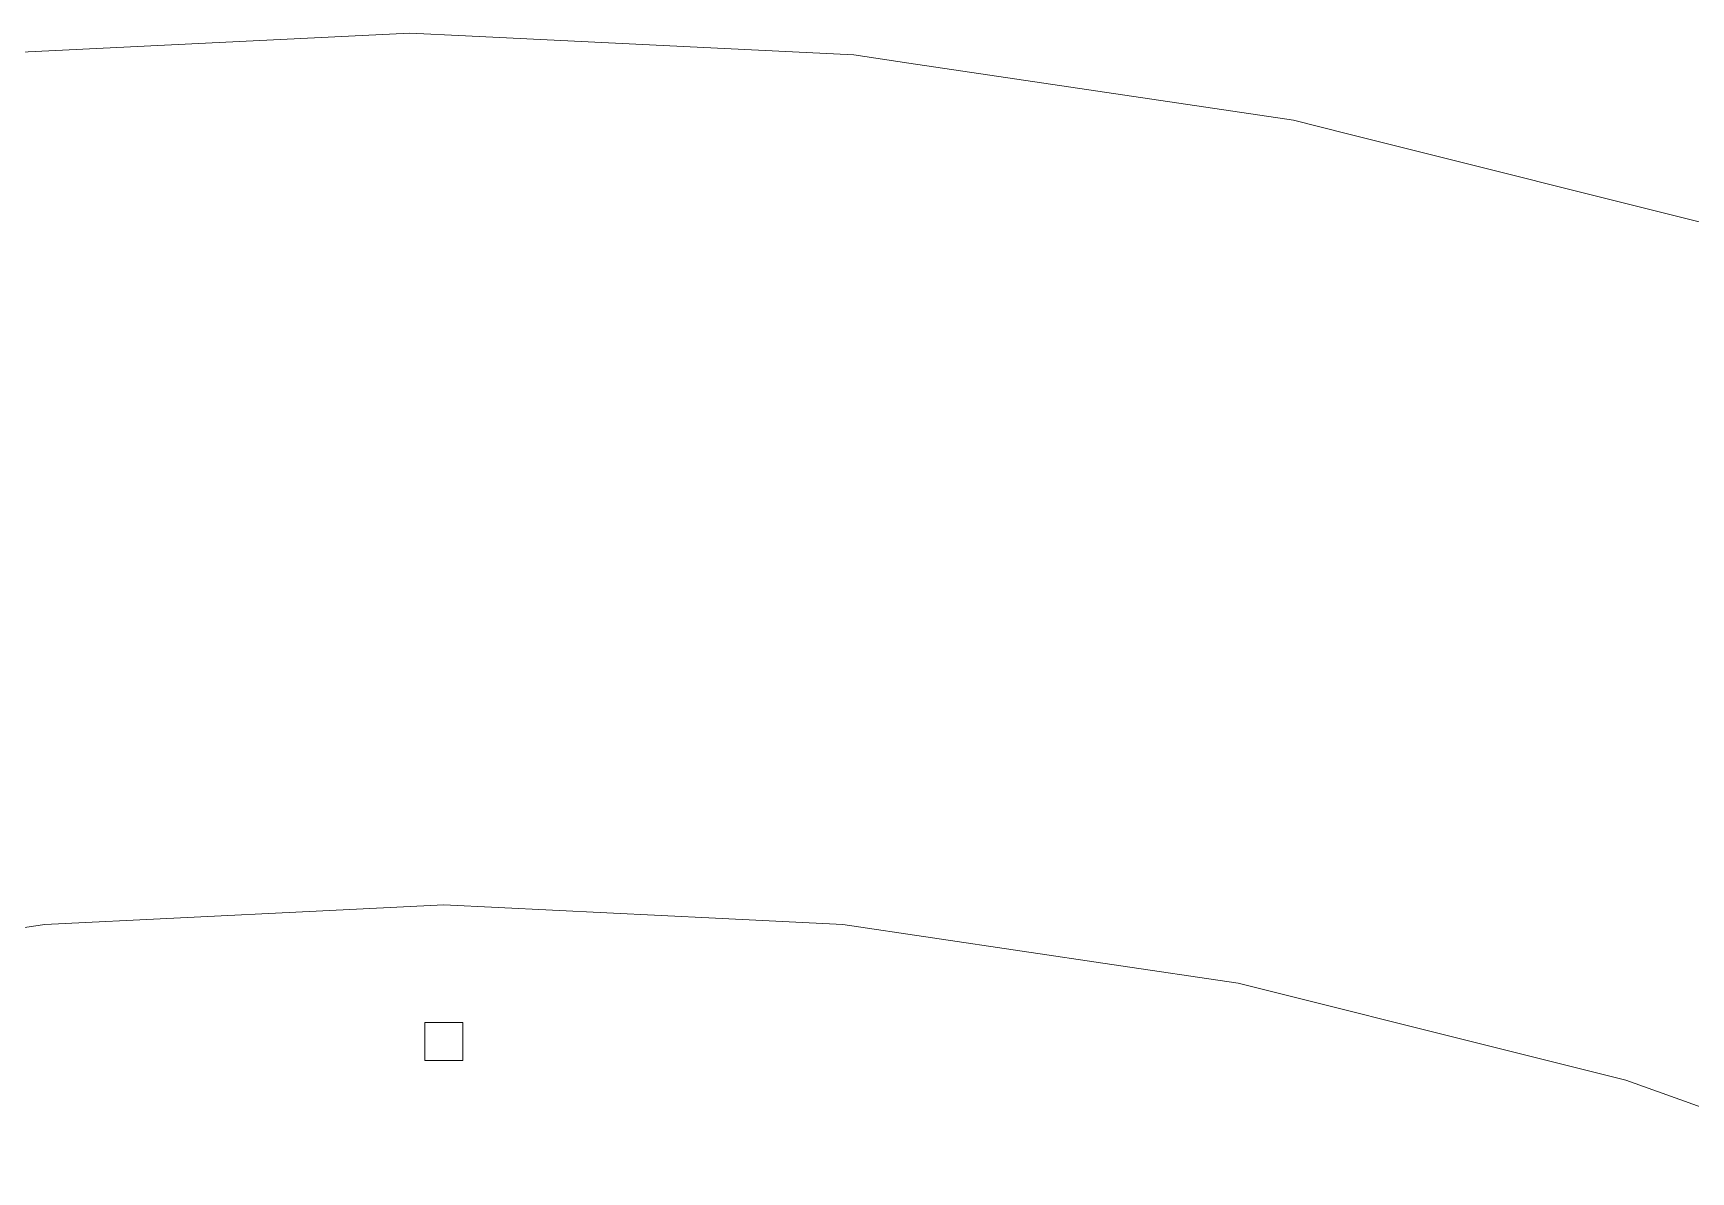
# Model space of a CAD drawing. Header units: centimetres. Extents: x -214 to 137, y -175 to 4.
# Drawn here: x 1.516 to 4.002, y -106.416 to -104.709 of the extents above; entities that cross this region are included whole.
import ezdxf

# ---------------------------------------------------------------- set-up
doc = ezdxf.new("R2010")
doc.units = ezdxf.units.CM
doc.header["$MEASUREMENT"] = 0
doc.layers.add('layer 1', color=7, linetype='Continuous')

msp = doc.modelspace()

# ---------------------------------------------------------------- linework, layer by layer
at = {"layer": 'layer 1', "color": 5, "lineweight": 9}
for points in [[(1.4987, -104.73726), (1.4987, -104.73726), (2.08116, -104.70865), (2.08116, -104.70865)], [(1.4987, -104.73726), (1.4987, -104.73726), (2.08116, -104.70865), (2.08116, -104.70865)], [(1.4987, -104.73726), (1.4987, -104.73726), (2.08116, -104.70865), (2.08116, -104.70865)], [(1.4987, -104.73726), (1.4987, -104.73726), (2.08116, -104.70865), (2.08116, -104.70865)], [(1.4987, -104.73726), (1.4987, -104.73726), (2.08116, -104.70865), (2.08116, -104.70865)], [(2.08116, -104.70865), (2.08116, -104.70865), (2.16451, -104.71274), (2.16451, -104.71274)], [(2.08116, -104.70865), (2.08116, -104.70865), (2.16451, -104.71274), (2.16451, -104.71274)], [(2.08116, -104.70865), (2.08116, -104.70865), (2.16451, -104.71274), (2.16451, -104.71274)], [(2.08116, -104.70865), (2.08116, -104.70865), (2.16451, -104.71274), (2.16451, -104.71274)], [(2.08116, -104.70865), (2.08116, -104.70865), (2.16451, -104.71274), (2.16451, -104.71274)], [(2.16451, -104.71274), (2.16451, -104.71274), (2.74702, -104.74137), (2.74702, -104.74137)], [(2.16451, -104.71274), (2.16451, -104.71274), (2.74702, -104.74137), (2.74702, -104.74137)], [(2.16451, -104.71274), (2.16451, -104.71274), (2.74702, -104.74137), (2.74702, -104.74137)], [(2.16451, -104.71274), (2.16451, -104.71274), (2.74702, -104.74137), (2.74702, -104.74137)], [(2.16451, -104.71274), (2.16451, -104.71274), (2.74702, -104.74137), (2.74702, -104.74137)], [(2.74702, -104.74137), (2.74702, -104.74137), (2.82956, -104.75361), (2.82956, -104.75361)], [(2.74702, -104.74137), (2.74702, -104.74137), (2.82956, -104.75361), (2.82956, -104.75361)], [(2.74702, -104.74137), (2.74702, -104.74137), (2.82956, -104.75361), (2.82956, -104.75361)], [(2.74702, -104.74137), (2.74702, -104.74137), (2.82956, -104.75361), (2.82956, -104.75361)], [(2.74702, -104.74137), (2.74702, -104.74137), (2.82956, -104.75361), (2.82956, -104.75361)], [(2.82956, -104.75361), (2.82956, -104.75361), (3.40641, -104.83918), (3.40641, -104.83918)], [(2.82956, -104.75361), (2.82956, -104.75361), (3.40641, -104.83918), (3.40641, -104.83918)], [(2.82956, -104.75361), (2.82956, -104.75361), (3.40641, -104.83918), (3.40641, -104.83918)], [(2.82956, -104.75361), (2.82956, -104.75361), (3.40641, -104.83918), (3.40641, -104.83918)], [(2.82956, -104.75361), (2.82956, -104.75361), (3.40641, -104.83918), (3.40641, -104.83918)], [(3.40641, -104.83918), (3.40641, -104.83918), (3.48736, -104.85946), (3.48736, -104.85946)], [(3.40641, -104.83918), (3.40641, -104.83918), (3.48736, -104.85946), (3.48736, -104.85946)], [(3.40641, -104.83918), (3.40641, -104.83918), (3.48736, -104.85946), (3.48736, -104.85946)], [(3.40641, -104.83918), (3.40641, -104.83918), (3.48736, -104.85946), (3.48736, -104.85946)], [(3.40641, -104.83918), (3.40641, -104.83918), (3.48736, -104.85946), (3.48736, -104.85946)], [(3.48736, -104.85946), (3.48736, -104.85946), (4.05305, -105.00116), (4.05305, -105.00116)], [(3.48736, -104.85946), (3.48736, -104.85946), (4.05305, -105.00116), (4.05305, -105.00116)], [(3.48736, -104.85946), (3.48736, -104.85946), (4.05305, -105.00116), (4.05305, -105.00116)], [(3.48736, -104.85946), (3.48736, -104.85946), (4.05305, -105.00116), (4.05305, -105.00116)], [(3.48736, -104.85946), (3.48736, -104.85946), (4.05305, -105.00116), (4.05305, -105.00116)], [(2.13205, -106.01597), (2.13205, -106.01597), (1.94064, -106.02537), (1.94064, -106.02537)], [(2.13205, -106.01597), (2.13205, -106.01597), (1.94064, -106.02537), (1.94064, -106.02537)], [(2.13205, -106.01597), (2.13205, -106.01597), (1.94064, -106.02537), (1.94064, -106.02537)], [(2.13205, -106.01597), (2.13205, -106.01597), (1.94064, -106.02537), (1.94064, -106.02537)], [(2.13205, -106.01597), (2.13205, -106.01597), (1.94064, -106.02537), (1.94064, -106.02537)], [(2.13205, -106.01597), (2.13205, -106.01597), (1.94064, -106.02537), (1.94064, -106.02537)], [(2.13205, -106.01597), (2.13205, -106.01597), (1.94064, -106.02537), (1.94064, -106.02537)], [(2.13205, -106.01597), (2.13205, -106.01597), (1.94064, -106.02537), (1.94064, -106.02537)], [(2.13205, -106.01597), (2.13205, -106.01597), (1.94064, -106.02537), (1.94064, -106.02537)], [(2.13205, -106.01597), (2.13205, -106.01597), (1.94064, -106.02537), (1.94064, -106.02537)], [(2.13205, -106.01597), (2.13205, -106.01597), (1.94064, -106.02537), (1.94064, -106.02537)], [(2.13205, -106.01597), (2.13205, -106.01597), (1.94064, -106.02537), (1.94064, -106.02537)], [(2.13205, -106.01597), (2.13205, -106.01597), (1.94064, -106.02537), (1.94064, -106.02537)], [(2.13205, -106.01597), (2.13205, -106.01597), (1.94064, -106.02537), (1.94064, -106.02537)], [(2.13205, -106.01597), (2.13205, -106.01597), (1.94064, -106.02537), (1.94064, -106.02537)], [(2.13205, -106.01597), (2.13205, -106.01597), (1.94064, -106.02537), (1.94064, -106.02537)], [(2.13205, -106.01597), (2.13205, -106.01597), (1.94064, -106.02537), (1.94064, -106.02537)], [(2.13205, -106.01597), (2.13205, -106.01597), (1.94064, -106.02537), (1.94064, -106.02537)], [(2.13205, -106.01597), (2.13205, -106.01597), (1.94064, -106.02537), (1.94064, -106.02537)], [(2.13205, -106.01597), (2.13205, -106.01597), (1.94064, -106.02537), (1.94064, -106.02537)], [(2.13205, -106.01597), (2.13205, -106.01597), (1.94064, -106.02537), (1.94064, -106.02537)], [(2.13205, -106.01597), (2.13205, -106.01597), (1.94064, -106.02537), (1.94064, -106.02537)], [(2.13205, -106.01597), (2.13205, -106.01597), (1.94064, -106.02537), (1.94064, -106.02537)], [(2.13205, -106.01597), (2.13205, -106.01597), (1.94064, -106.02537), (1.94064, -106.02537)], [(2.13205, -106.01597), (2.13205, -106.01597), (1.94064, -106.02537), (1.94064, -106.02537)], [(2.53933, -106.03597), (2.53933, -106.03597), (2.13205, -106.01597), (2.13205, -106.01597)], [(2.53933, -106.03597), (2.53933, -106.03597), (2.13205, -106.01597), (2.13205, -106.01597)], [(2.53933, -106.03597), (2.53933, -106.03597), (2.13205, -106.01597), (2.13205, -106.01597)], [(2.53933, -106.03597), (2.53933, -106.03597), (2.13205, -106.01597), (2.13205, -106.01597)], [(2.53933, -106.03597), (2.53933, -106.03597), (2.13205, -106.01597), (2.13205, -106.01597)], [(2.53933, -106.03597), (2.53933, -106.03597), (2.13205, -106.01597), (2.13205, -106.01597)], [(2.53933, -106.03597), (2.53933, -106.03597), (2.13205, -106.01597), (2.13205, -106.01597)], [(2.53933, -106.03597), (2.53933, -106.03597), (2.13205, -106.01597), (2.13205, -106.01597)], [(2.53933, -106.03597), (2.53933, -106.03597), (2.13205, -106.01597), (2.13205, -106.01597)], [(2.53933, -106.03597), (2.53933, -106.03597), (2.13205, -106.01597), (2.13205, -106.01597)], [(2.53933, -106.03597), (2.53933, -106.03597), (2.13205, -106.01597), (2.13205, -106.01597)], [(2.53933, -106.03597), (2.53933, -106.03597), (2.13205, -106.01597), (2.13205, -106.01597)], [(2.53933, -106.03597), (2.53933, -106.03597), (2.13205, -106.01597), (2.13205, -106.01597)], [(2.53933, -106.03597), (2.53933, -106.03597), (2.13205, -106.01597), (2.13205, -106.01597)], [(2.53933, -106.03597), (2.53933, -106.03597), (2.13205, -106.01597), (2.13205, -106.01597)], [(2.53933, -106.03597), (2.53933, -106.03597), (2.13205, -106.01597), (2.13205, -106.01597)], [(2.53933, -106.03597), (2.53933, -106.03597), (2.13205, -106.01597), (2.13205, -106.01597)], [(2.53933, -106.03597), (2.53933, -106.03597), (2.13205, -106.01597), (2.13205, -106.01597)], [(2.53933, -106.03597), (2.53933, -106.03597), (2.13205, -106.01597), (2.13205, -106.01597)], [(2.53933, -106.03597), (2.53933, -106.03597), (2.13205, -106.01597), (2.13205, -106.01597)], [(2.53933, -106.03597), (2.53933, -106.03597), (2.13205, -106.01597), (2.13205, -106.01597)], [(2.53933, -106.03597), (2.53933, -106.03597), (2.13205, -106.01597), (2.13205, -106.01597)], [(2.53933, -106.03597), (2.53933, -106.03597), (2.13205, -106.01597), (2.13205, -106.01597)], [(2.53933, -106.03597), (2.53933, -106.03597), (2.13205, -106.01597), (2.13205, -106.01597)], [(2.53933, -106.03597), (2.53933, -106.03597), (2.13205, -106.01597), (2.13205, -106.01597)], [(1.53339, -106.04538), (1.53339, -106.04538), (1.34382, -106.0735), (1.34382, -106.0735)], [(1.53339, -106.04538), (1.53339, -106.04538), (1.34382, -106.0735), (1.34382, -106.0735)], [(1.53339, -106.04538), (1.53339, -106.04538), (1.34382, -106.0735), (1.34382, -106.0735)], [(1.53339, -106.04538), (1.53339, -106.04538), (1.34382, -106.0735), (1.34382, -106.0735)], [(1.53339, -106.04538), (1.53339, -106.04538), (1.34382, -106.0735), (1.34382, -106.0735)], [(1.53339, -106.04538), (1.53339, -106.04538), (1.34382, -106.0735), (1.34382, -106.0735)], [(1.53339, -106.04538), (1.53339, -106.04538), (1.34382, -106.0735), (1.34382, -106.0735)], [(1.53339, -106.04538), (1.53339, -106.04538), (1.34382, -106.0735), (1.34382, -106.0735)], [(1.53339, -106.04538), (1.53339, -106.04538), (1.34382, -106.0735), (1.34382, -106.0735)], [(1.53339, -106.04538), (1.53339, -106.04538), (1.34382, -106.0735), (1.34382, -106.0735)], [(1.53339, -106.04538), (1.53339, -106.04538), (1.34382, -106.0735), (1.34382, -106.0735)], [(1.53339, -106.04538), (1.53339, -106.04538), (1.34382, -106.0735), (1.34382, -106.0735)], [(1.53339, -106.04538), (1.53339, -106.04538), (1.34382, -106.0735), (1.34382, -106.0735)], [(1.53339, -106.04538), (1.53339, -106.04538), (1.34382, -106.0735), (1.34382, -106.0735)], [(1.53339, -106.04538), (1.53339, -106.04538), (1.34382, -106.0735), (1.34382, -106.0735)], [(1.53339, -106.04538), (1.53339, -106.04538), (1.34382, -106.0735), (1.34382, -106.0735)], [(1.53339, -106.04538), (1.53339, -106.04538), (1.34382, -106.0735), (1.34382, -106.0735)], [(1.53339, -106.04538), (1.53339, -106.04538), (1.34382, -106.0735), (1.34382, -106.0735)], [(1.53339, -106.04538), (1.53339, -106.04538), (1.34382, -106.0735), (1.34382, -106.0735)], [(1.53339, -106.04538), (1.53339, -106.04538), (1.34382, -106.0735), (1.34382, -106.0735)], [(1.53339, -106.04538), (1.53339, -106.04538), (1.34382, -106.0735), (1.34382, -106.0735)], [(1.53339, -106.04538), (1.53339, -106.04538), (1.34382, -106.0735), (1.34382, -106.0735)], [(1.53339, -106.04538), (1.53339, -106.04538), (1.34382, -106.0735), (1.34382, -106.0735)], [(1.53339, -106.04538), (1.53339, -106.04538), (1.34382, -106.0735), (1.34382, -106.0735)], [(1.53339, -106.04538), (1.53339, -106.04538), (1.34382, -106.0735), (1.34382, -106.0735)], [(1.94064, -106.02537), (1.94064, -106.02537), (1.53339, -106.04538), (1.53339, -106.04538)], [(1.94064, -106.02537), (1.94064, -106.02537), (1.53339, -106.04538), (1.53339, -106.04538)], [(1.94064, -106.02537), (1.94064, -106.02537), (1.53339, -106.04538), (1.53339, -106.04538)], [(1.94064, -106.02537), (1.94064, -106.02537), (1.53339, -106.04538), (1.53339, -106.04538)], [(1.94064, -106.02537), (1.94064, -106.02537), (1.53339, -106.04538), (1.53339, -106.04538)], [(1.94064, -106.02537), (1.94064, -106.02537), (1.53339, -106.04538), (1.53339, -106.04538)], [(1.94064, -106.02537), (1.94064, -106.02537), (1.53339, -106.04538), (1.53339, -106.04538)], [(1.94064, -106.02537), (1.94064, -106.02537), (1.53339, -106.04538), (1.53339, -106.04538)], [(1.94064, -106.02537), (1.94064, -106.02537), (1.53339, -106.04538), (1.53339, -106.04538)], [(1.94064, -106.02537), (1.94064, -106.02537), (1.53339, -106.04538), (1.53339, -106.04538)], [(1.94064, -106.02537), (1.94064, -106.02537), (1.53339, -106.04538), (1.53339, -106.04538)], [(1.94064, -106.02537), (1.94064, -106.02537), (1.53339, -106.04538), (1.53339, -106.04538)], [(1.94064, -106.02537), (1.94064, -106.02537), (1.53339, -106.04538), (1.53339, -106.04538)], [(1.94064, -106.02537), (1.94064, -106.02537), (1.53339, -106.04538), (1.53339, -106.04538)], [(1.94064, -106.02537), (1.94064, -106.02537), (1.53339, -106.04538), (1.53339, -106.04538)], [(1.94064, -106.02537), (1.94064, -106.02537), (1.53339, -106.04538), (1.53339, -106.04538)], [(1.94064, -106.02537), (1.94064, -106.02537), (1.53339, -106.04538), (1.53339, -106.04538)], [(1.94064, -106.02537), (1.94064, -106.02537), (1.53339, -106.04538), (1.53339, -106.04538)], [(1.94064, -106.02537), (1.94064, -106.02537), (1.53339, -106.04538), (1.53339, -106.04538)], [(1.94064, -106.02537), (1.94064, -106.02537), (1.53339, -106.04538), (1.53339, -106.04538)], [(1.94064, -106.02537), (1.94064, -106.02537), (1.53339, -106.04538), (1.53339, -106.04538)], [(1.94064, -106.02537), (1.94064, -106.02537), (1.53339, -106.04538), (1.53339, -106.04538)], [(1.94064, -106.02537), (1.94064, -106.02537), (1.53339, -106.04538), (1.53339, -106.04538)], [(1.94064, -106.02537), (1.94064, -106.02537), (1.53339, -106.04538), (1.53339, -106.04538)], [(1.94064, -106.02537), (1.94064, -106.02537), (1.53339, -106.04538), (1.53339, -106.04538)], [(2.73075, -106.04538), (2.73075, -106.04538), (2.53933, -106.03597), (2.53933, -106.03597)], [(2.73075, -106.04538), (2.73075, -106.04538), (2.53933, -106.03597), (2.53933, -106.03597)], [(2.73075, -106.04538), (2.73075, -106.04538), (2.53933, -106.03597), (2.53933, -106.03597)], [(2.73075, -106.04538), (2.73075, -106.04538), (2.53933, -106.03597), (2.53933, -106.03597)], [(2.73075, -106.04538), (2.73075, -106.04538), (2.53933, -106.03597), (2.53933, -106.03597)], [(2.73075, -106.04538), (2.73075, -106.04538), (2.53933, -106.03597), (2.53933, -106.03597)], [(2.73075, -106.04538), (2.73075, -106.04538), (2.53933, -106.03597), (2.53933, -106.03597)], [(2.73075, -106.04538), (2.73075, -106.04538), (2.53933, -106.03597), (2.53933, -106.03597)], [(2.73075, -106.04538), (2.73075, -106.04538), (2.53933, -106.03597), (2.53933, -106.03597)], [(2.73075, -106.04538), (2.73075, -106.04538), (2.53933, -106.03597), (2.53933, -106.03597)], [(2.73075, -106.04538), (2.73075, -106.04538), (2.53933, -106.03597), (2.53933, -106.03597)], [(2.73075, -106.04538), (2.73075, -106.04538), (2.53933, -106.03597), (2.53933, -106.03597)], [(2.73075, -106.04538), (2.73075, -106.04538), (2.53933, -106.03597), (2.53933, -106.03597)], [(2.73075, -106.04538), (2.73075, -106.04538), (2.53933, -106.03597), (2.53933, -106.03597)], [(2.73075, -106.04538), (2.73075, -106.04538), (2.53933, -106.03597), (2.53933, -106.03597)], [(2.73075, -106.04538), (2.73075, -106.04538), (2.53933, -106.03597), (2.53933, -106.03597)], [(2.73075, -106.04538), (2.73075, -106.04538), (2.53933, -106.03597), (2.53933, -106.03597)], [(2.73075, -106.04538), (2.73075, -106.04538), (2.53933, -106.03597), (2.53933, -106.03597)], [(2.73075, -106.04538), (2.73075, -106.04538), (2.53933, -106.03597), (2.53933, -106.03597)], [(2.73075, -106.04538), (2.73075, -106.04538), (2.53933, -106.03597), (2.53933, -106.03597)], [(2.73075, -106.04538), (2.73075, -106.04538), (2.53933, -106.03597), (2.53933, -106.03597)], [(2.73075, -106.04538), (2.73075, -106.04538), (2.53933, -106.03597), (2.53933, -106.03597)], [(2.73075, -106.04538), (2.73075, -106.04538), (2.53933, -106.03597), (2.53933, -106.03597)], [(2.73075, -106.04538), (2.73075, -106.04538), (2.53933, -106.03597), (2.53933, -106.03597)], [(2.73075, -106.04538), (2.73075, -106.04538), (2.53933, -106.03597), (2.53933, -106.03597)], [(3.13409, -106.10521), (3.13409, -106.10521), (2.73075, -106.04538), (2.73075, -106.04538)], [(3.13409, -106.10521), (3.13409, -106.10521), (2.73075, -106.04538), (2.73075, -106.04538)], [(3.13409, -106.10521), (3.13409, -106.10521), (2.73075, -106.04538), (2.73075, -106.04538)], [(3.13409, -106.10521), (3.13409, -106.10521), (2.73075, -106.04538), (2.73075, -106.04538)], [(3.13409, -106.10521), (3.13409, -106.10521), (2.73075, -106.04538), (2.73075, -106.04538)], [(3.13409, -106.10521), (3.13409, -106.10521), (2.73075, -106.04538), (2.73075, -106.04538)], [(3.13409, -106.10521), (3.13409, -106.10521), (2.73075, -106.04538), (2.73075, -106.04538)], [(3.13409, -106.10521), (3.13409, -106.10521), (2.73075, -106.04538), (2.73075, -106.04538)], [(3.13409, -106.10521), (3.13409, -106.10521), (2.73075, -106.04538), (2.73075, -106.04538)], [(3.13409, -106.10521), (3.13409, -106.10521), (2.73075, -106.04538), (2.73075, -106.04538)], [(3.13409, -106.10521), (3.13409, -106.10521), (2.73075, -106.04538), (2.73075, -106.04538)], [(3.13409, -106.10521), (3.13409, -106.10521), (2.73075, -106.04538), (2.73075, -106.04538)], [(3.13409, -106.10521), (3.13409, -106.10521), (2.73075, -106.04538), (2.73075, -106.04538)], [(3.13409, -106.10521), (3.13409, -106.10521), (2.73075, -106.04538), (2.73075, -106.04538)], [(3.13409, -106.10521), (3.13409, -106.10521), (2.73075, -106.04538), (2.73075, -106.04538)], [(3.13409, -106.10521), (3.13409, -106.10521), (2.73075, -106.04538), (2.73075, -106.04538)], [(3.13409, -106.10521), (3.13409, -106.10521), (2.73075, -106.04538), (2.73075, -106.04538)], [(3.13409, -106.10521), (3.13409, -106.10521), (2.73075, -106.04538), (2.73075, -106.04538)], [(3.13409, -106.10521), (3.13409, -106.10521), (2.73075, -106.04538), (2.73075, -106.04538)], [(3.13409, -106.10521), (3.13409, -106.10521), (2.73075, -106.04538), (2.73075, -106.04538)], [(3.13409, -106.10521), (3.13409, -106.10521), (2.73075, -106.04538), (2.73075, -106.04538)], [(3.13409, -106.10521), (3.13409, -106.10521), (2.73075, -106.04538), (2.73075, -106.04538)], [(3.13409, -106.10521), (3.13409, -106.10521), (2.73075, -106.04538), (2.73075, -106.04538)], [(3.13409, -106.10521), (3.13409, -106.10521), (2.73075, -106.04538), (2.73075, -106.04538)], [(3.13409, -106.10521), (3.13409, -106.10521), (2.73075, -106.04538), (2.73075, -106.04538)], [(3.32365, -106.13333), (3.32365, -106.13333), (3.13409, -106.10521), (3.13409, -106.10521)], [(3.32365, -106.13333), (3.32365, -106.13333), (3.13409, -106.10521), (3.13409, -106.10521)], [(3.32365, -106.13333), (3.32365, -106.13333), (3.13409, -106.10521), (3.13409, -106.10521)], [(3.32365, -106.13333), (3.32365, -106.13333), (3.13409, -106.10521), (3.13409, -106.10521)], [(3.32365, -106.13333), (3.32365, -106.13333), (3.13409, -106.10521), (3.13409, -106.10521)], [(3.32365, -106.13333), (3.32365, -106.13333), (3.13409, -106.10521), (3.13409, -106.10521)], [(3.32365, -106.13333), (3.32365, -106.13333), (3.13409, -106.10521), (3.13409, -106.10521)], [(3.32365, -106.13333), (3.32365, -106.13333), (3.13409, -106.10521), (3.13409, -106.10521)], [(3.32365, -106.13333), (3.32365, -106.13333), (3.13409, -106.10521), (3.13409, -106.10521)], [(3.32365, -106.13333), (3.32365, -106.13333), (3.13409, -106.10521), (3.13409, -106.10521)], [(3.32365, -106.13333), (3.32365, -106.13333), (3.13409, -106.10521), (3.13409, -106.10521)], [(3.32365, -106.13333), (3.32365, -106.13333), (3.13409, -106.10521), (3.13409, -106.10521)], [(3.32365, -106.13333), (3.32365, -106.13333), (3.13409, -106.10521), (3.13409, -106.10521)], [(3.32365, -106.13333), (3.32365, -106.13333), (3.13409, -106.10521), (3.13409, -106.10521)], [(3.32365, -106.13333), (3.32365, -106.13333), (3.13409, -106.10521), (3.13409, -106.10521)], [(3.32365, -106.13333), (3.32365, -106.13333), (3.13409, -106.10521), (3.13409, -106.10521)], [(3.32365, -106.13333), (3.32365, -106.13333), (3.13409, -106.10521), (3.13409, -106.10521)], [(3.32365, -106.13333), (3.32365, -106.13333), (3.13409, -106.10521), (3.13409, -106.10521)], [(3.32365, -106.13333), (3.32365, -106.13333), (3.13409, -106.10521), (3.13409, -106.10521)], [(3.32365, -106.13333), (3.32365, -106.13333), (3.13409, -106.10521), (3.13409, -106.10521)], [(3.32365, -106.13333), (3.32365, -106.13333), (3.13409, -106.10521), (3.13409, -106.10521)], [(3.32365, -106.13333), (3.32365, -106.13333), (3.13409, -106.10521), (3.13409, -106.10521)], [(3.32365, -106.13333), (3.32365, -106.13333), (3.13409, -106.10521), (3.13409, -106.10521)], [(3.32365, -106.13333), (3.32365, -106.13333), (3.13409, -106.10521), (3.13409, -106.10521)], [(3.32365, -106.13333), (3.32365, -106.13333), (3.13409, -106.10521), (3.13409, -106.10521)], [(3.71918, -106.23241), (3.71918, -106.23241), (3.32365, -106.13333), (3.32365, -106.13333)], [(3.71918, -106.23241), (3.71918, -106.23241), (3.32365, -106.13333), (3.32365, -106.13333)], [(3.71918, -106.23241), (3.71918, -106.23241), (3.32365, -106.13333), (3.32365, -106.13333)], [(3.71918, -106.23241), (3.71918, -106.23241), (3.32365, -106.13333), (3.32365, -106.13333)], [(3.71918, -106.23241), (3.71918, -106.23241), (3.32365, -106.13333), (3.32365, -106.13333)], [(3.71918, -106.23241), (3.71918, -106.23241), (3.32365, -106.13333), (3.32365, -106.13333)], [(3.71918, -106.23241), (3.71918, -106.23241), (3.32365, -106.13333), (3.32365, -106.13333)], [(3.71918, -106.23241), (3.71918, -106.23241), (3.32365, -106.13333), (3.32365, -106.13333)], [(3.71918, -106.23241), (3.71918, -106.23241), (3.32365, -106.13333), (3.32365, -106.13333)], [(3.71918, -106.23241), (3.71918, -106.23241), (3.32365, -106.13333), (3.32365, -106.13333)], [(3.71918, -106.23241), (3.71918, -106.23241), (3.32365, -106.13333), (3.32365, -106.13333)], [(3.71918, -106.23241), (3.71918, -106.23241), (3.32365, -106.13333), (3.32365, -106.13333)], [(3.71918, -106.23241), (3.71918, -106.23241), (3.32365, -106.13333), (3.32365, -106.13333)], [(3.71918, -106.23241), (3.71918, -106.23241), (3.32365, -106.13333), (3.32365, -106.13333)], [(3.71918, -106.23241), (3.71918, -106.23241), (3.32365, -106.13333), (3.32365, -106.13333)], [(3.71918, -106.23241), (3.71918, -106.23241), (3.32365, -106.13333), (3.32365, -106.13333)], [(3.71918, -106.23241), (3.71918, -106.23241), (3.32365, -106.13333), (3.32365, -106.13333)], [(3.71918, -106.23241), (3.71918, -106.23241), (3.32365, -106.13333), (3.32365, -106.13333)], [(3.71918, -106.23241), (3.71918, -106.23241), (3.32365, -106.13333), (3.32365, -106.13333)], [(3.71918, -106.23241), (3.71918, -106.23241), (3.32365, -106.13333), (3.32365, -106.13333)], [(3.71918, -106.23241), (3.71918, -106.23241), (3.32365, -106.13333), (3.32365, -106.13333)], [(3.71918, -106.23241), (3.71918, -106.23241), (3.32365, -106.13333), (3.32365, -106.13333)], [(3.71918, -106.23241), (3.71918, -106.23241), (3.32365, -106.13333), (3.32365, -106.13333)], [(3.71918, -106.23241), (3.71918, -106.23241), (3.32365, -106.13333), (3.32365, -106.13333)], [(3.71918, -106.23241), (3.71918, -106.23241), (3.32365, -106.13333), (3.32365, -106.13333)], [(2.16062, -106.1922), (2.16062, -106.1922), (2.10347, -106.1922), (2.10347, -106.1922)], [(2.10347, -106.1922), (2.10347, -106.1922), (2.10347, -106.24935), (2.10347, -106.24935)], [(2.16062, -106.1922), (2.16062, -106.1922), (2.10347, -106.1922), (2.10347, -106.1922)], [(2.10347, -106.1922), (2.10347, -106.1922), (2.10347, -106.24935), (2.10347, -106.24935)], [(2.16062, -106.1922), (2.16062, -106.1922), (2.10347, -106.1922), (2.10347, -106.1922)], [(2.10347, -106.1922), (2.10347, -106.1922), (2.10347, -106.24935), (2.10347, -106.24935)], [(2.16062, -106.1922), (2.16062, -106.1922), (2.10347, -106.1922), (2.10347, -106.1922)], [(2.10347, -106.1922), (2.10347, -106.1922), (2.10347, -106.24935), (2.10347, -106.24935)], [(2.16062, -106.1922), (2.16062, -106.1922), (2.10347, -106.1922), (2.10347, -106.1922)], [(2.10347, -106.1922), (2.10347, -106.1922), (2.10347, -106.24935), (2.10347, -106.24935)], [(2.16062, -106.1922), (2.16062, -106.1922), (2.10347, -106.1922), (2.10347, -106.1922)], [(2.10347, -106.1922), (2.10347, -106.1922), (2.10347, -106.24935), (2.10347, -106.24935)], [(2.16062, -106.1922), (2.16062, -106.1922), (2.10347, -106.1922), (2.10347, -106.1922)], [(2.10347, -106.1922), (2.10347, -106.1922), (2.10347, -106.24935), (2.10347, -106.24935)], [(2.16062, -106.1922), (2.16062, -106.1922), (2.10347, -106.1922), (2.10347, -106.1922)], [(2.10347, -106.1922), (2.10347, -106.1922), (2.10347, -106.24935), (2.10347, -106.24935)], [(2.16062, -106.1922), (2.16062, -106.1922), (2.10347, -106.1922), (2.10347, -106.1922)], [(2.10347, -106.1922), (2.10347, -106.1922), (2.10347, -106.24935), (2.10347, -106.24935)], [(2.16062, -106.1922), (2.16062, -106.1922), (2.10347, -106.1922), (2.10347, -106.1922)], [(2.10347, -106.1922), (2.10347, -106.1922), (2.10347, -106.24935), (2.10347, -106.24935)], [(2.16062, -106.1922), (2.16062, -106.1922), (2.10347, -106.1922), (2.10347, -106.1922)], [(2.10347, -106.1922), (2.10347, -106.1922), (2.10347, -106.24935), (2.10347, -106.24935)], [(2.16062, -106.1922), (2.16062, -106.1922), (2.10347, -106.1922), (2.10347, -106.1922)], [(2.10347, -106.1922), (2.10347, -106.1922), (2.10347, -106.24935), (2.10347, -106.24935)], [(2.16062, -106.1922), (2.16062, -106.1922), (2.10347, -106.1922), (2.10347, -106.1922)], [(2.10347, -106.1922), (2.10347, -106.1922), (2.10347, -106.24935), (2.10347, -106.24935)], [(2.16062, -106.1922), (2.16062, -106.1922), (2.10347, -106.1922), (2.10347, -106.1922)], [(2.10347, -106.1922), (2.10347, -106.1922), (2.10347, -106.24935), (2.10347, -106.24935)], [(2.16062, -106.1922), (2.16062, -106.1922), (2.10347, -106.1922), (2.10347, -106.1922)], [(2.10347, -106.1922), (2.10347, -106.1922), (2.10347, -106.24935), (2.10347, -106.24935)], [(2.16062, -106.1922), (2.16062, -106.1922), (2.10347, -106.1922), (2.10347, -106.1922)], [(2.10347, -106.1922), (2.10347, -106.1922), (2.10347, -106.24935), (2.10347, -106.24935)], [(2.16062, -106.1922), (2.16062, -106.1922), (2.10347, -106.1922), (2.10347, -106.1922)], [(2.10347, -106.1922), (2.10347, -106.1922), (2.10347, -106.24935), (2.10347, -106.24935)], [(2.16062, -106.1922), (2.16062, -106.1922), (2.10347, -106.1922), (2.10347, -106.1922)], [(2.10347, -106.1922), (2.10347, -106.1922), (2.10347, -106.24935), (2.10347, -106.24935)], [(2.16062, -106.1922), (2.16062, -106.1922), (2.10347, -106.1922), (2.10347, -106.1922)], [(2.10347, -106.1922), (2.10347, -106.1922), (2.10347, -106.24935), (2.10347, -106.24935)], [(2.16062, -106.1922), (2.16062, -106.1922), (2.10347, -106.1922), (2.10347, -106.1922)], [(2.10347, -106.1922), (2.10347, -106.1922), (2.10347, -106.24935), (2.10347, -106.24935)], [(2.16062, -106.1922), (2.16062, -106.1922), (2.10347, -106.1922), (2.10347, -106.1922)], [(2.10347, -106.1922), (2.10347, -106.1922), (2.10347, -106.24935), (2.10347, -106.24935)], [(2.16062, -106.1922), (2.16062, -106.1922), (2.10347, -106.1922), (2.10347, -106.1922)], [(2.10347, -106.1922), (2.10347, -106.1922), (2.10347, -106.24935), (2.10347, -106.24935)], [(2.16062, -106.1922), (2.16062, -106.1922), (2.10347, -106.1922), (2.10347, -106.1922)], [(2.10347, -106.1922), (2.10347, -106.1922), (2.10347, -106.24935), (2.10347, -106.24935)], [(2.16062, -106.1922), (2.16062, -106.1922), (2.10347, -106.1922), (2.10347, -106.1922)], [(2.10347, -106.1922), (2.10347, -106.1922), (2.10347, -106.24935), (2.10347, -106.24935)], [(2.16062, -106.1922), (2.16062, -106.1922), (2.10347, -106.1922), (2.10347, -106.1922)], [(2.10347, -106.1922), (2.10347, -106.1922), (2.10347, -106.24935), (2.10347, -106.24935)], [(2.16062, -106.24935), (2.16062, -106.24935), (2.16062, -106.1922), (2.16062, -106.1922)], [(2.16062, -106.24935), (2.16062, -106.24935), (2.16062, -106.1922), (2.16062, -106.1922)], [(2.16062, -106.24935), (2.16062, -106.24935), (2.16062, -106.1922), (2.16062, -106.1922)], [(2.16062, -106.24935), (2.16062, -106.24935), (2.16062, -106.1922), (2.16062, -106.1922)], [(2.16062, -106.24935), (2.16062, -106.24935), (2.16062, -106.1922), (2.16062, -106.1922)], [(2.16062, -106.24935), (2.16062, -106.24935), (2.16062, -106.1922), (2.16062, -106.1922)], [(2.16062, -106.24935), (2.16062, -106.24935), (2.16062, -106.1922), (2.16062, -106.1922)], [(2.16062, -106.24935), (2.16062, -106.24935), (2.16062, -106.1922), (2.16062, -106.1922)], [(2.16062, -106.24935), (2.16062, -106.24935), (2.16062, -106.1922), (2.16062, -106.1922)], [(2.16062, -106.24935), (2.16062, -106.24935), (2.16062, -106.1922), (2.16062, -106.1922)], [(2.16062, -106.24935), (2.16062, -106.24935), (2.16062, -106.1922), (2.16062, -106.1922)], [(2.16062, -106.24935), (2.16062, -106.24935), (2.16062, -106.1922), (2.16062, -106.1922)], [(2.16062, -106.24935), (2.16062, -106.24935), (2.16062, -106.1922), (2.16062, -106.1922)], [(2.16062, -106.24935), (2.16062, -106.24935), (2.16062, -106.1922), (2.16062, -106.1922)], [(2.16062, -106.24935), (2.16062, -106.24935), (2.16062, -106.1922), (2.16062, -106.1922)], [(2.16062, -106.24935), (2.16062, -106.24935), (2.16062, -106.1922), (2.16062, -106.1922)], [(2.16062, -106.24935), (2.16062, -106.24935), (2.16062, -106.1922), (2.16062, -106.1922)], [(2.16062, -106.24935), (2.16062, -106.24935), (2.16062, -106.1922), (2.16062, -106.1922)], [(2.16062, -106.24935), (2.16062, -106.24935), (2.16062, -106.1922), (2.16062, -106.1922)], [(2.16062, -106.24935), (2.16062, -106.24935), (2.16062, -106.1922), (2.16062, -106.1922)], [(2.16062, -106.24935), (2.16062, -106.24935), (2.16062, -106.1922), (2.16062, -106.1922)], [(2.16062, -106.24935), (2.16062, -106.24935), (2.16062, -106.1922), (2.16062, -106.1922)], [(2.16062, -106.24935), (2.16062, -106.24935), (2.16062, -106.1922), (2.16062, -106.1922)], [(2.16062, -106.24935), (2.16062, -106.24935), (2.16062, -106.1922), (2.16062, -106.1922)], [(2.16062, -106.24935), (2.16062, -106.24935), (2.16062, -106.1922), (2.16062, -106.1922)], [(3.90507, -106.27897), (3.90507, -106.27897), (3.71918, -106.23241), (3.71918, -106.23241)], [(3.90507, -106.27897), (3.90507, -106.27897), (3.71918, -106.23241), (3.71918, -106.23241)], [(3.90507, -106.27897), (3.90507, -106.27897), (3.71918, -106.23241), (3.71918, -106.23241)], [(3.90507, -106.27897), (3.90507, -106.27897), (3.71918, -106.23241), (3.71918, -106.23241)], [(3.90507, -106.27897), (3.90507, -106.27897), (3.71918, -106.23241), (3.71918, -106.23241)], [(3.90507, -106.27897), (3.90507, -106.27897), (3.71918, -106.23241), (3.71918, -106.23241)], [(3.90507, -106.27897), (3.90507, -106.27897), (3.71918, -106.23241), (3.71918, -106.23241)], [(3.90507, -106.27897), (3.90507, -106.27897), (3.71918, -106.23241), (3.71918, -106.23241)], [(3.90507, -106.27897), (3.90507, -106.27897), (3.71918, -106.23241), (3.71918, -106.23241)], [(3.90507, -106.27897), (3.90507, -106.27897), (3.71918, -106.23241), (3.71918, -106.23241)], [(3.90507, -106.27897), (3.90507, -106.27897), (3.71918, -106.23241), (3.71918, -106.23241)], [(3.90507, -106.27897), (3.90507, -106.27897), (3.71918, -106.23241), (3.71918, -106.23241)], [(3.90507, -106.27897), (3.90507, -106.27897), (3.71918, -106.23241), (3.71918, -106.23241)], [(3.90507, -106.27897), (3.90507, -106.27897), (3.71918, -106.23241), (3.71918, -106.23241)], [(3.90507, -106.27897), (3.90507, -106.27897), (3.71918, -106.23241), (3.71918, -106.23241)], [(3.90507, -106.27897), (3.90507, -106.27897), (3.71918, -106.23241), (3.71918, -106.23241)], [(3.90507, -106.27897), (3.90507, -106.27897), (3.71918, -106.23241), (3.71918, -106.23241)], [(3.90507, -106.27897), (3.90507, -106.27897), (3.71918, -106.23241), (3.71918, -106.23241)], [(3.90507, -106.27897), (3.90507, -106.27897), (3.71918, -106.23241), (3.71918, -106.23241)], [(3.90507, -106.27897), (3.90507, -106.27897), (3.71918, -106.23241), (3.71918, -106.23241)], [(3.90507, -106.27897), (3.90507, -106.27897), (3.71918, -106.23241), (3.71918, -106.23241)], [(3.90507, -106.27897), (3.90507, -106.27897), (3.71918, -106.23241), (3.71918, -106.23241)], [(3.90507, -106.27897), (3.90507, -106.27897), (3.71918, -106.23241), (3.71918, -106.23241)], [(3.90507, -106.27897), (3.90507, -106.27897), (3.71918, -106.23241), (3.71918, -106.23241)], [(3.90507, -106.27897), (3.90507, -106.27897), (3.71918, -106.23241), (3.71918, -106.23241)], [(2.10347, -106.24935), (2.10347, -106.24935), (2.16062, -106.24935), (2.16062, -106.24935)], [(2.10347, -106.24935), (2.10347, -106.24935), (2.16062, -106.24935), (2.16062, -106.24935)], [(2.10347, -106.24935), (2.10347, -106.24935), (2.16062, -106.24935), (2.16062, -106.24935)], [(2.10347, -106.24935), (2.10347, -106.24935), (2.16062, -106.24935), (2.16062, -106.24935)], [(2.10347, -106.24935), (2.10347, -106.24935), (2.16062, -106.24935), (2.16062, -106.24935)], [(2.10347, -106.24935), (2.10347, -106.24935), (2.16062, -106.24935), (2.16062, -106.24935)], [(2.10347, -106.24935), (2.10347, -106.24935), (2.16062, -106.24935), (2.16062, -106.24935)], [(2.10347, -106.24935), (2.10347, -106.24935), (2.16062, -106.24935), (2.16062, -106.24935)], [(2.10347, -106.24935), (2.10347, -106.24935), (2.16062, -106.24935), (2.16062, -106.24935)], [(2.10347, -106.24935), (2.10347, -106.24935), (2.16062, -106.24935), (2.16062, -106.24935)], [(2.10347, -106.24935), (2.10347, -106.24935), (2.16062, -106.24935), (2.16062, -106.24935)], [(2.10347, -106.24935), (2.10347, -106.24935), (2.16062, -106.24935), (2.16062, -106.24935)], [(2.10347, -106.24935), (2.10347, -106.24935), (2.16062, -106.24935), (2.16062, -106.24935)], [(2.10347, -106.24935), (2.10347, -106.24935), (2.16062, -106.24935), (2.16062, -106.24935)], [(2.10347, -106.24935), (2.10347, -106.24935), (2.16062, -106.24935), (2.16062, -106.24935)], [(2.10347, -106.24935), (2.10347, -106.24935), (2.16062, -106.24935), (2.16062, -106.24935)], [(2.10347, -106.24935), (2.10347, -106.24935), (2.16062, -106.24935), (2.16062, -106.24935)], [(2.10347, -106.24935), (2.10347, -106.24935), (2.16062, -106.24935), (2.16062, -106.24935)], [(2.10347, -106.24935), (2.10347, -106.24935), (2.16062, -106.24935), (2.16062, -106.24935)], [(2.10347, -106.24935), (2.10347, -106.24935), (2.16062, -106.24935), (2.16062, -106.24935)], [(2.10347, -106.24935), (2.10347, -106.24935), (2.16062, -106.24935), (2.16062, -106.24935)], [(2.10347, -106.24935), (2.10347, -106.24935), (2.16062, -106.24935), (2.16062, -106.24935)], [(2.10347, -106.24935), (2.10347, -106.24935), (2.16062, -106.24935), (2.16062, -106.24935)], [(2.10347, -106.24935), (2.10347, -106.24935), (2.16062, -106.24935), (2.16062, -106.24935)], [(2.10347, -106.24935), (2.10347, -106.24935), (2.16062, -106.24935), (2.16062, -106.24935)], [(4.28898, -106.41634), (4.28898, -106.41634), (3.90507, -106.27897), (3.90507, -106.27897)], [(4.28898, -106.41634), (4.28898, -106.41634), (3.90507, -106.27897), (3.90507, -106.27897)], [(4.28898, -106.41634), (4.28898, -106.41634), (3.90507, -106.27897), (3.90507, -106.27897)], [(4.28898, -106.41634), (4.28898, -106.41634), (3.90507, -106.27897), (3.90507, -106.27897)], [(4.28898, -106.41634), (4.28898, -106.41634), (3.90507, -106.27897), (3.90507, -106.27897)], [(4.28898, -106.41634), (4.28898, -106.41634), (3.90507, -106.27897), (3.90507, -106.27897)], [(4.28898, -106.41634), (4.28898, -106.41634), (3.90507, -106.27897), (3.90507, -106.27897)], [(4.28898, -106.41634), (4.28898, -106.41634), (3.90507, -106.27897), (3.90507, -106.27897)], [(4.28898, -106.41634), (4.28898, -106.41634), (3.90507, -106.27897), (3.90507, -106.27897)], [(4.28898, -106.41634), (4.28898, -106.41634), (3.90507, -106.27897), (3.90507, -106.27897)], [(4.28898, -106.41634), (4.28898, -106.41634), (3.90507, -106.27897), (3.90507, -106.27897)], [(4.28898, -106.41634), (4.28898, -106.41634), (3.90507, -106.27897), (3.90507, -106.27897)], [(4.28898, -106.41634), (4.28898, -106.41634), (3.90507, -106.27897), (3.90507, -106.27897)], [(4.28898, -106.41634), (4.28898, -106.41634), (3.90507, -106.27897), (3.90507, -106.27897)], [(4.28898, -106.41634), (4.28898, -106.41634), (3.90507, -106.27897), (3.90507, -106.27897)], [(4.28898, -106.41634), (4.28898, -106.41634), (3.90507, -106.27897), (3.90507, -106.27897)], [(4.28898, -106.41634), (4.28898, -106.41634), (3.90507, -106.27897), (3.90507, -106.27897)], [(4.28898, -106.41634), (4.28898, -106.41634), (3.90507, -106.27897), (3.90507, -106.27897)], [(4.28898, -106.41634), (4.28898, -106.41634), (3.90507, -106.27897), (3.90507, -106.27897)], [(4.28898, -106.41634), (4.28898, -106.41634), (3.90507, -106.27897), (3.90507, -106.27897)], [(4.28898, -106.41634), (4.28898, -106.41634), (3.90507, -106.27897), (3.90507, -106.27897)], [(4.28898, -106.41634), (4.28898, -106.41634), (3.90507, -106.27897), (3.90507, -106.27897)], [(4.28898, -106.41634), (4.28898, -106.41634), (3.90507, -106.27897), (3.90507, -106.27897)], [(4.28898, -106.41634), (4.28898, -106.41634), (3.90507, -106.27897), (3.90507, -106.27897)], [(4.28898, -106.41634), (4.28898, -106.41634), (3.90507, -106.27897), (3.90507, -106.27897)]]:
    msp.add_open_spline(points, degree=3, dxfattribs=at)

doc.saveas('drawing.dxf')
